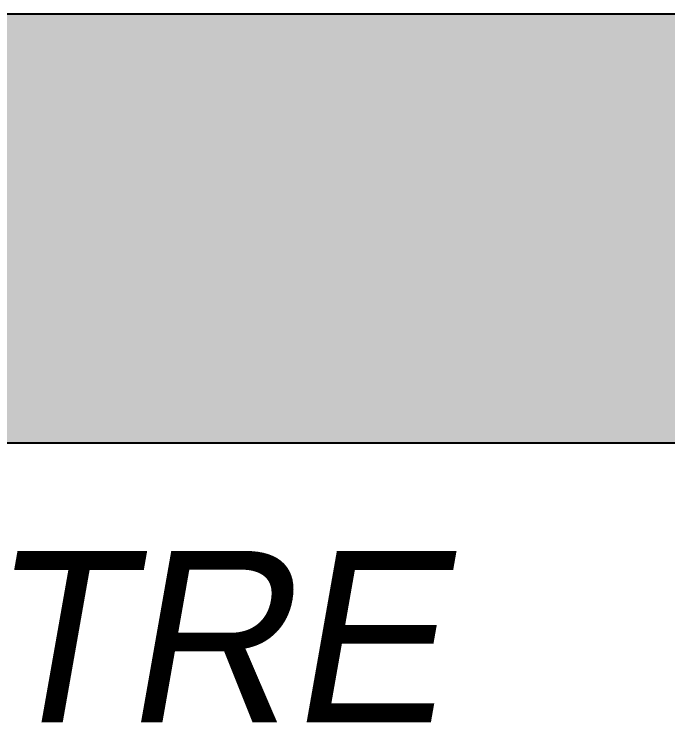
# Paper-space layout 'Layout1' of a CAD drawing. Extents: x 318 to 527, y 161 to 458.
# Drawn here: x 432.28 to 440.47, y 184.11 to 193.03 of the extents above; entities that cross this region are included whole.
import ezdxf
from ezdxf.enums import TextEntityAlignment as Align

# ---------------------------------------------------------------- set-up
doc = ezdxf.new("R2010")
doc.units = 0
doc.header["$LTSCALE"] = 10
doc.layers.get('0').update_dxf_attribs({"linetype": 'CONTINUOUS'})
doc.layers.add('ARQ-FLH', color=4, linetype='CONTINUOUS')
doc.styles.add('ARIAL', font='ARIAL.TTF')
doc.styles.add('ARIAL_BOLD', font='ARIALBD.TTF')
doc.styles.add('CABEZA', font='chlthmi.TTF')
doc.styles.add('ROMANS', font='ROMANS.shx', dxfattribs={"width": 0.9})

# ---------------------------------------------------------------- blocks, each defined once
blk = doc.blocks.new('*U68')
at = {"layer": 'ARQ-FLH', "color": 249}
for points in [[(-95.3617, 27.0159), (-95.3617, 32.3895), (-56.6358, 27.0159)], [(-56.6358, 27.0159), (-95.3617, 32.3895), (-56.6358, 32.3895)]]:
    blk.add_solid(points, dxfattribs=at)
blk = doc.blocks.new('CR-A4')
at = {"layer": 'ARQ-FLH', "color": 249, "linetype": 'CONTINUOUS'}
blk.add_lwpolyline([(-97.5084, 30.7085, 0.017987), (-96.4803, 29.8877, -0.670514), (-97.2084, 27.0159), (-56.6358, 27.0159), (-56.6358, 32.3895), (-96.6554, 32.3895, -0.015209), (-96.1249, 32.1575, 0.442651), (-95.749, 32.3124), (-95.3617, 32.3124), (-95.6493, 31.0188, -0.384267), (-96.1955, 31.3589, 0.243101), (-96.7777, 31.975, 0.82897)], format="xyb", close=True, dxfattribs=at)
at = {"layer": 'ARQ-FLH', "color": 249}
blk.add_blockref('*U68', (0, 0), dxfattribs=at)
at = {"layer": 'ARQ-FLH', "color": 249, "style": 'CABEZA', "oblique": 10}
blk.add_text('SASTRE', height=2.14944, dxfattribs=at).set_placement((-101.3289, 23.5086))
at = {"layer": 'ARQ-FLH', "color": 4, "style": 'ROMANS'}
for tag, p in [('TITULO1', (-134.5945, 40.9236)), ('TITULO2', (-134.5945, 36.2256))]:
    blk.add_attdef(tag, p, '', height=2.6868, dxfattribs=at)
at = {"layer": 'ARQ-FLH', "color": 3, "style": 'ROMANS'}
for tag, p in [('ESC', (-14.5469, 42.073)), ('00/00/00', (-14.4326, 35.8227)), ('ARQ', (-15.2146, 30.2292)), ('DES', (-15.2146, 24.022)), ('VER', (-15.2146, 18.8164))]:
    blk.add_attdef(tag, text='', height=1.6121, dxfattribs=at).set_placement(p, align=Align.MIDDLE)
at = {"layer": 'ARQ-FLH', "color": 1, "style": 'ARIAL_BOLD'}
for tag, height, p in [('AAA', 7, (-40.7878, 37.0289)), ('222', 7, (-40.7878, 27.0516)), ('REV', 3, (-40.7878, 19.4355))]:
    blk.add_attdef(tag, text='', height=height, dxfattribs=at).set_placement(p, align=Align.MIDDLE)
at = {"layer": 'ARQ-FLH', "color": 1, "linetype": 'CONTINUOUS', "style": 'ARIAL', "width": 0.9}
for tag, p in [('NOME_DA_OBRA_1', (-170.0421, 24.5763)), ('NOME_DA_OBRA_2', (-170.0421, 19.2373))]:
    blk.add_attdef(tag, text='', height=3, dxfattribs=at).set_placement(p, align=Align.MIDDLE)

psp = doc.layouts.get("Layout1")

# ---------------------------------------------------------------- block references
psp.add_blockref('CR-A4', (527.4553, 160.6358))

doc.saveas('drawing.dxf')
